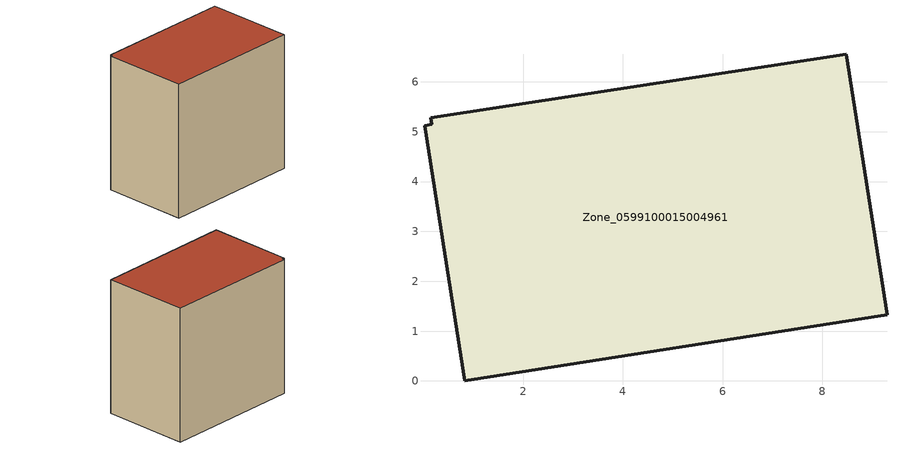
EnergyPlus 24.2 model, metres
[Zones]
Zone_0599100015004961
 floor ground (C_G): 0.17,5.14 0.14,5.28 8.48,6.56 9.3,1.33 0.83,0 0.02,5.12 z0.99
 wall outside (C_F): 0.83,0 9.3,1.33 8.48,6.56 0.14,5.28 0.17,5.14 0.02,5.12 0.83,0 z0.99:9.28
 roof outside (C_R): 0.17,5.14 0.02,5.12 0.83,0 9.3,1.33 8.48,6.56 0.14,5.28 z9.28
[BUILDING]
Pand.0599100015004961: North Axis=0; Terrain=City; Loads Convergence Tolerance Value=0.04; Temperature Convergence Tolerance Value=0.4; Solar Distribution=FullExterior; Maximum Number of Warmup Days=25; Minimum Number of Warmup Days=1
[Site:Location]
Rotterdam.The.Hague.AP_ZH_NLD Design_Conditions: Latitude=51.96; Longitude=4.45; Time Zone=1; Elevation=-4.5
[SITE:GROUNDTEMPERATURE:BUILDINGSURFACE]
18, 18, 18, 18, 18, 18, 18, 18, 18, 18, 18, 18
[MATERIAL] Thermal Absorptance=0.9; Solar Absorptance=0.7; Visible Absorptance=0.7
Name | Roughness | Thickness | Conductivity | Density | Specific Heat
G.TI.1975-1991 | MediumSmooth | 0.15 | 0.288461 | 540 | 1210
F.TI.1975-1991 | Rough | 0.3 | 0.230769 | 1920 | 840
R.TI.1975-1991 | MediumRough | 0.2 | 0.153846 | 1500 | 1000
[CONSTRUCTION]
C_G: G.TI.1975-1991
C_F: F.TI.1975-1991
C_R: R.TI.1975-1991
[ZONE]
Zone_0599100015004961: Type=1; Multiplier=1; Ceiling Height=Autocalculate; Volume=Autocalculate; Floor Area=autocalculate; Part of Total Floor Area=Yes
[ZONEINFILTRATION:DESIGNFLOWRATE]
Infil_Zone_0599100015004961: Zone or ZoneList or Space or SpaceList=Zone_0599100015004961; Schedule=AlwaysOn; Design Flow Rate Calculation Method=Flow/Area; Flow Rate per Floor Area=0.003; Constant Term Coefficient=1; Temperature Term Coefficient=0; Velocity Term Coefficient=0; Velocity Squared Term Coefficient=0
[HVACTEMPLATE:ZONE:IDEALLOADSAIRSYSTEM]
Zone_0599100015004961: Maximum Heating Supply Air Temperature=50; Minimum Cooling Supply Air Temperature=13; Maximum Heating Supply Air Humidity Ratio=0.0156; Minimum Cooling Supply Air Humidity Ratio=0.0077; Heating Limit=NoLimit; Cooling Limit=NoLimit; Dehumidification Control Type=ConstantSensibleHeatRatio; Cooling Sensible Heat Ratio=0.7; Dehumidification Setpoint=60; Humidification Control Type=None; Humidification Setpoint=30; Outdoor Air Method=None; Outdoor Air Flow Rate per Person=0.00944; Outdoor Air Flow Rate per Zone Floor Area=0; Outdoor Air Flow Rate per Zone=0; Demand Controlled Ventilation Type=None; Outdoor Air Economizer Type=NoEconomizer; Heat Recovery Type=None; Sensible Heat Recovery Effectiveness=0.7; Latent Heat Recovery Effectiveness=0.65
[ZONECONTROL:THERMOSTAT]
ThermostatControl_Zone_0599100015004961: Zone or ZoneList=Zone_0599100015004961; Control Type Schedule=DualSetpointControlType; Control 1=Thermostat_Zone_0599100015004961; Temperature Difference Between Cutout And Setpoint=0
[THERMOSTATSETPOINT:DUALSETPOINT]
Thermostat_Zone_0599100015004961: Heating Setpoint Temperature Schedule=HeatingSetpoint_Zone_0599100015004961; Cooling Setpoint Temperature Schedule=CoolingSetpoint_Zone_0599100015004961
[SCHEDULE:COMPACT]
HeatingSetpoint_Zone_0599100015004961: Through: 12/31, For: AllDays, Until: 24:00, 21
CoolingSetpoint_Zone_0599100015004961: Through: 12/31, For: AllDays, Until: 24:00, 24
DualSetpointControlType: Through: 12/31, For: AllDays, Until: 24:00, 4
AlwaysOn: Through: 12/31, For: AllDays, Until: 24:00, 1
